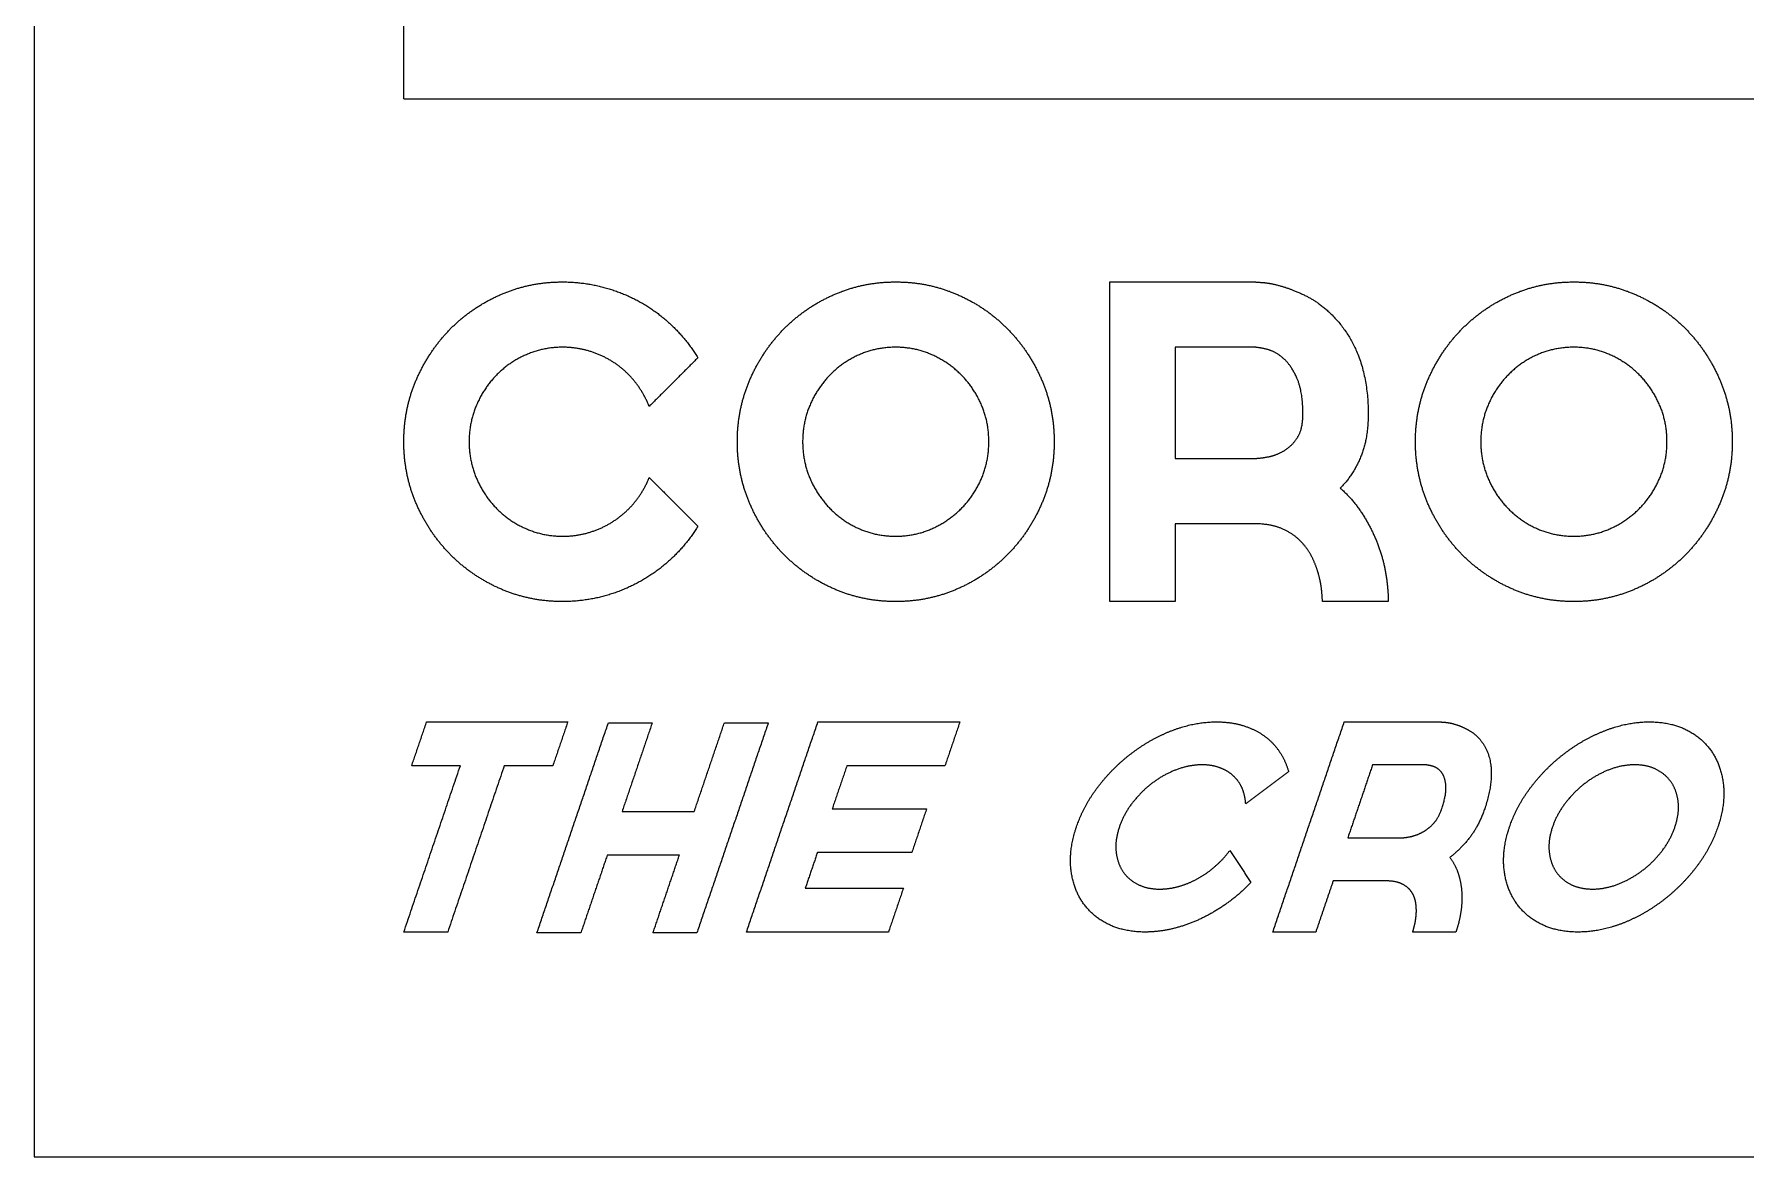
# Model space of a CAD drawing. Header units: millimetres. Extents: x 217 to 400, y 411 to 592.
# Drawn here: x 216.6 to 309.2, y 411 to 471.7 of the extents above; entities that cross this region are included whole.
import ezdxf

# ---------------------------------------------------------------- set-up
doc = ezdxf.new("R2010")
doc.units = ezdxf.units.MM
doc.header["$MEASUREMENT"] = 0
doc.layers.add('Default', color=18, linetype='Continuous', true_color=0x000000)

msp = doc.modelspace()

# ---------------------------------------------------------------- linework, layer by layer
at = {"layer": 'Default'}
for points in [[(400.254, 410.972), (400.254, 592.19), (216.633, 592.19), (216.633, 410.972)], [(236.633, 468.208), (236.633, 572.19)], [(236.633, 468.208), (380.254, 468.208)], [(216.633, 410.972), (400.254, 410.972)]]:
    msp.add_lwpolyline(points, dxfattribs=at)
for points in [[(239.149, 455.764), (240.308, 456.943), (241.873, 457.626)], [(241.873, 457.626), (243.438, 458.309), (245.227, 458.309)], [(245.227, 458.309), (246.38, 458.309), (247.463, 458.017)], [(247.463, 458.017), (248.545, 457.724), (249.487, 457.186)], [(257.197, 455.764), (258.357, 456.943), (259.914, 457.626)], [(259.914, 457.626), (261.472, 458.309), (263.252, 458.309)], [(263.252, 458.309), (265.032, 458.309), (266.589, 457.626)], [(266.589, 457.626), (268.146, 456.943), (269.306, 455.764)], [(274.832, 441.014), (274.832, 449.662), (274.832, 458.309)], [(274.832, 458.309), (278.735, 458.309), (282.639, 458.309)], [(282.639, 458.309), (282.733, 458.309), (283.158, 458.274)], [(283.158, 458.274), (283.582, 458.239), (284.183, 458.062)], [(284.183, 458.062), (284.784, 457.886), (285.492, 457.533)], [(285.492, 457.533), (286.2, 457.18), (286.86, 456.521)], [(293.892, 455.764), (295.052, 456.943), (296.609, 457.626)], [(296.609, 457.626), (298.166, 458.309), (299.946, 458.309)], [(299.946, 458.309), (301.726, 458.309), (303.284, 457.626)], [(303.284, 457.626), (304.841, 456.943), (306.001, 455.764)], [(249.487, 457.186), (250.429, 456.648), (251.205, 455.887)], [(237.311, 453.019), (237.99, 454.586), (239.149, 455.764)], [(251.205, 455.887), (251.982, 455.126), (252.547, 454.21)], [(255.359, 453.019), (256.038, 454.586), (257.197, 455.764)], [(269.306, 455.764), (270.466, 454.586), (271.145, 453.019)], [(286.86, 456.521), (288.818, 454.568), (288.818, 451.156)], [(292.053, 453.019), (292.733, 454.586), (293.892, 455.764)], [(306.001, 455.764), (307.16, 454.586), (307.839, 453.019)], [(245.227, 454.775), (244.191, 454.775), (243.262, 454.373)], [(246.757, 454.539), (246.028, 454.775), (245.227, 454.775)], [(263.252, 454.775), (262.198, 454.775), (261.284, 454.373)], [(265.197, 454.373), (264.283, 454.775), (263.252, 454.775)], [(282.631, 454.775), (280.498, 454.775), (278.366, 454.775)], [(278.366, 454.775), (278.366, 451.767), (278.366, 448.759)], [(283.317, 454.668), (282.867, 454.775), (282.631, 454.775)], [(299.946, 454.775), (298.893, 454.775), (297.978, 454.373)], [(301.892, 454.373), (300.978, 454.775), (299.946, 454.775)], [(243.262, 454.373), (242.332, 453.97), (241.65, 453.272)], [(248.099, 453.88), (247.487, 454.304), (246.757, 454.539)], [(249.17, 452.868), (248.711, 453.457), (248.099, 453.88)], [(252.547, 454.21), (251.229, 452.892), (249.911, 451.573)], [(261.284, 454.373), (260.37, 453.97), (259.69, 453.272)], [(266.802, 453.272), (266.11, 453.97), (265.197, 454.373)], [(284.206, 454.193), (283.767, 454.561), (283.317, 454.668)], [(284.964, 453.099), (284.644, 453.824), (284.206, 454.193)], [(297.978, 454.373), (297.064, 453.97), (296.385, 453.272)], [(303.496, 453.272), (302.805, 453.97), (301.892, 454.373)], [(236.633, 449.662), (236.633, 451.452), (237.311, 453.019)], [(241.65, 453.272), (240.967, 452.573), (240.567, 451.65)], [(254.68, 449.662), (254.68, 451.452), (255.359, 453.019)], [(259.69, 453.272), (259.01, 452.573), (258.612, 451.65)], [(267.891, 451.65), (267.493, 452.573), (266.802, 453.272)], [(271.145, 453.019), (271.824, 451.452), (271.824, 449.662)], [(285.284, 451.137), (285.284, 452.373), (284.964, 453.099)], [(291.374, 449.662), (291.374, 451.452), (292.053, 453.019)], [(296.385, 453.272), (295.705, 452.573), (295.307, 451.65)], [(304.586, 451.65), (304.188, 452.573), (303.496, 453.272)], [(307.839, 453.019), (308.519, 451.452), (308.519, 449.662)], [(249.911, 451.573), (249.629, 452.279), (249.17, 452.868)], [(240.567, 451.65), (240.167, 450.727), (240.167, 449.662)], [(258.612, 451.65), (258.214, 450.727), (258.214, 449.662)], [(268.29, 449.662), (268.29, 450.727), (267.891, 451.65)], [(284.988, 449.889), (285.284, 450.353), (285.284, 451.137)], [(288.818, 451.156), (288.818, 449.814), (288.405, 448.826)], [(295.307, 451.65), (294.908, 450.727), (294.908, 449.662)], [(304.984, 449.662), (304.984, 450.727), (304.586, 451.65)], [(237.311, 446.304), (236.633, 447.871), (236.633, 449.662)], [(240.167, 449.662), (240.167, 448.596), (240.567, 447.673)], [(255.359, 446.304), (254.68, 447.871), (254.68, 449.662)], [(258.214, 449.662), (258.214, 448.596), (258.612, 447.673)], [(267.891, 447.673), (268.29, 448.596), (268.29, 449.662)], [(271.824, 449.662), (271.824, 447.871), (271.145, 446.304)], [(284.265, 449.176), (284.691, 449.426), (284.988, 449.889)], [(292.053, 446.304), (291.374, 447.871), (291.374, 449.662)], [(294.908, 449.662), (294.908, 448.596), (295.307, 447.673)], [(304.586, 447.673), (304.984, 448.596), (304.984, 449.662)], [(308.519, 449.662), (308.519, 447.871), (307.839, 446.304)], [(278.366, 448.759), (280.51, 448.759), (282.654, 448.759)], [(282.654, 448.759), (282.938, 448.759), (283.388, 448.843)], [(283.388, 448.843), (283.838, 448.926), (284.265, 449.176)], [(288.405, 448.826), (287.992, 447.838), (287.308, 447.156)], [(240.567, 447.673), (240.967, 446.75), (241.65, 446.052)], [(249.17, 446.443), (249.629, 447.019), (249.911, 447.725)], [(249.911, 447.725), (251.229, 446.408), (252.547, 445.09)], [(258.612, 447.673), (259.01, 446.75), (259.69, 446.052)], [(266.802, 446.052), (267.493, 446.75), (267.891, 447.673)], [(295.307, 447.673), (295.705, 446.75), (296.385, 446.052)], [(303.496, 446.052), (304.188, 446.75), (304.586, 447.673)], [(248.099, 445.443), (248.711, 445.867), (249.17, 446.443)], [(287.308, 447.156), (287.992, 446.544), (288.487, 445.779)], [(239.149, 443.559), (237.99, 444.738), (237.311, 446.304)], [(241.65, 446.052), (242.332, 445.353), (243.262, 444.951)], [(257.197, 443.559), (256.038, 444.738), (255.359, 446.304)], [(259.69, 446.052), (260.37, 445.353), (261.284, 444.951)], [(265.197, 444.951), (266.11, 445.353), (266.802, 446.052)], [(271.145, 446.304), (270.466, 444.738), (269.306, 443.559)], [(288.487, 445.779), (288.982, 445.015), (289.3, 444.203)], [(293.892, 443.559), (292.733, 444.738), (292.053, 446.304)], [(296.385, 446.052), (297.064, 445.353), (297.978, 444.951)], [(301.892, 444.951), (302.805, 445.353), (303.496, 446.052)], [(307.839, 446.304), (307.16, 444.738), (306.001, 443.559)], [(243.262, 444.951), (244.191, 444.549), (245.227, 444.549)], [(245.227, 444.549), (246.028, 444.549), (246.757, 444.784)], [(246.757, 444.784), (247.487, 445.019), (248.099, 445.443)], [(252.547, 445.09), (251.982, 444.174), (251.205, 443.425)], [(261.284, 444.951), (262.198, 444.549), (263.252, 444.549)], [(263.252, 444.549), (264.283, 444.549), (265.197, 444.951)], [(282.637, 445.225), (280.501, 445.225), (278.366, 445.225)], [(278.366, 445.225), (278.366, 443.12), (278.366, 441.014)], [(284.123, 444.968), (283.509, 445.225), (282.637, 445.225)], [(285.149, 444.289), (284.736, 444.711), (284.123, 444.968)], [(297.978, 444.951), (298.893, 444.549), (299.946, 444.549)], [(299.946, 444.549), (300.978, 444.549), (301.892, 444.951)], [(285.798, 443.377), (285.562, 443.868), (285.149, 444.289)], [(289.3, 444.203), (289.618, 443.391), (289.759, 442.568)], [(241.873, 441.698), (240.308, 442.381), (239.149, 443.559)], [(251.205, 443.425), (250.429, 442.676), (249.487, 442.138)], [(259.914, 441.698), (258.357, 442.381), (257.197, 443.559)], [(269.306, 443.559), (268.146, 442.381), (266.589, 441.698)], [(286.151, 442.418), (286.033, 442.886), (285.798, 443.377)], [(296.609, 441.698), (295.052, 442.381), (293.892, 443.559)], [(306.001, 443.559), (304.841, 442.381), (303.284, 441.698)], [(249.487, 442.138), (248.545, 441.6), (247.463, 441.307)], [(286.305, 441.564), (286.269, 441.95), (286.151, 442.418)], [(289.759, 442.568), (289.901, 441.744), (289.901, 441.014)], [(245.227, 441.014), (243.438, 441.014), (241.873, 441.698)], [(247.463, 441.307), (246.38, 441.014), (245.227, 441.014)], [(263.252, 441.014), (261.472, 441.014), (259.914, 441.698)], [(266.589, 441.698), (265.032, 441.014), (263.252, 441.014)], [(278.366, 441.014), (276.599, 441.014), (274.832, 441.014)], [(286.34, 441.014), (286.34, 441.178), (286.305, 441.564)], [(288.134, 441.014), (287.237, 441.014), (286.34, 441.014)], [(289.901, 441.014), (289.017, 441.014), (288.134, 441.014)], [(299.946, 441.014), (298.166, 441.014), (296.609, 441.698)], [(303.284, 441.698), (301.726, 441.014), (299.946, 441.014)], [(237.06, 432.131), (237.463, 433.317), (237.867, 434.504)], [(237.867, 434.504), (241.685, 434.504), (245.503, 434.504)], [(243.835, 423.082), (245.768, 428.768), (247.7, 434.455)], [(245.503, 434.504), (245.1, 433.317), (244.696, 432.131)], [(247.7, 434.455), (248.887, 434.455), (250.074, 434.455)], [(250.074, 434.455), (249.259, 432.057), (248.444, 429.658)], [(252.35, 429.658), (253.165, 432.057), (253.98, 434.455)], [(256.353, 434.455), (254.421, 428.768), (252.488, 423.082)], [(253.98, 434.455), (255.167, 434.455), (256.353, 434.455)], [(255.175, 423.132), (257.108, 428.818), (259.04, 434.504)], [(259.04, 434.504), (262.881, 434.504), (266.722, 434.504)], [(266.722, 434.504), (266.319, 433.317), (265.916, 432.131)], [(278.255, 434.055), (279.437, 434.504), (280.613, 434.504)], [(280.613, 434.504), (281.371, 434.504), (282.018, 434.312)], [(283.656, 423.132), (285.589, 428.818), (287.521, 434.504)], [(287.521, 434.504), (290.088, 434.504), (292.655, 434.504)], [(292.655, 434.504), (292.717, 434.504), (292.988, 434.481)], [(292.988, 434.481), (293.259, 434.458), (293.615, 434.342)], [(301.689, 434.055), (302.866, 434.504), (304.036, 434.504)], [(304.036, 434.504), (305.207, 434.504), (306.078, 434.055)], [(276.047, 432.831), (277.073, 433.606), (278.255, 434.055)], [(282.018, 434.312), (282.664, 434.119), (283.163, 433.765)], [(283.163, 433.765), (283.662, 433.412), (284.003, 432.911)], [(293.615, 434.342), (293.971, 434.226), (294.357, 433.994)], [(294.357, 433.994), (294.744, 433.762), (295.031, 433.328)], [(299.486, 432.831), (300.512, 433.606), (301.689, 434.055)], [(306.078, 434.055), (306.949, 433.606), (307.448, 432.831)], [(274.226, 431.026), (275.022, 432.056), (276.047, 432.831)], [(284.003, 432.911), (284.344, 432.411), (284.51, 431.809)], [(295.031, 433.328), (295.881, 432.044), (295.12, 429.801)], [(297.663, 431.026), (298.46, 432.056), (299.486, 432.831)], [(307.448, 432.831), (307.948, 432.056), (308.044, 431.026)], [(236.633, 423.132), (238.162, 427.631), (239.692, 432.131)], [(239.692, 432.131), (238.376, 432.131), (237.06, 432.131)], [(242.065, 432.131), (240.536, 427.631), (239.006, 423.132)], [(244.696, 432.131), (243.381, 432.131), (242.065, 432.131)], [(260.607, 432.131), (260.212, 430.969), (259.817, 429.807)], [(265.916, 432.131), (263.261, 432.131), (260.607, 432.131)], [(278.441, 431.916), (277.739, 431.651), (277.134, 431.192)], [(279.823, 432.18), (279.142, 432.18), (278.441, 431.916)], [(280.776, 432.025), (280.349, 432.18), (279.823, 432.18)], [(281.512, 431.592), (281.204, 431.87), (280.776, 432.025)], [(281.989, 430.926), (281.819, 431.313), (281.512, 431.592)], [(284.51, 431.809), (283.349, 430.942), (282.187, 430.075)], [(289.055, 432.18), (288.383, 430.202), (287.71, 428.224)], [(291.859, 432.18), (290.457, 432.18), (289.055, 432.18)], [(292.287, 432.11), (292.015, 432.18), (291.859, 432.18)], [(292.765, 431.797), (292.558, 432.04), (292.287, 432.11)], [(293.019, 431.078), (292.971, 431.555), (292.765, 431.797)], [(301.862, 431.916), (301.171, 431.651), (300.568, 431.192)], [(303.246, 432.18), (302.553, 432.18), (301.862, 431.916)], [(304.435, 431.916), (303.924, 432.18), (303.246, 432.18)], [(305.244, 431.192), (304.945, 431.651), (304.435, 431.916)], [(273.029, 428.818), (273.429, 429.995), (274.226, 431.026)], [(277.134, 431.192), (276.53, 430.732), (276.06, 430.125)], [(282.187, 430.075), (282.159, 430.539), (281.989, 430.926)], [(292.791, 429.788), (293.068, 430.601), (293.019, 431.078)], [(296.466, 428.818), (296.866, 429.995), (297.663, 431.026)], [(300.568, 431.192), (299.965, 430.732), (299.496, 430.125)], [(305.598, 430.125), (305.543, 430.732), (305.244, 431.192)], [(308.044, 431.026), (308.14, 429.995), (307.74, 428.818)], [(259.817, 429.807), (262.371, 429.807), (264.924, 429.807)], [(264.924, 429.807), (264.521, 428.62), (264.118, 427.433)], [(276.06, 430.125), (275.591, 429.519), (275.353, 428.818)], [(292.317, 428.967), (292.616, 429.272), (292.791, 429.788)], [(295.12, 429.801), (294.819, 428.918), (294.327, 428.269)], [(299.496, 430.125), (299.028, 429.519), (298.79, 428.818)], [(305.416, 428.818), (305.654, 429.519), (305.598, 430.125)], [(248.444, 429.658), (250.397, 429.658), (252.35, 429.658)], [(272.725, 426.61), (272.629, 427.64), (273.029, 428.818)], [(275.353, 428.818), (275.115, 428.117), (275.172, 427.51)], [(291.683, 428.498), (292.019, 428.663), (292.317, 428.967)], [(296.163, 426.61), (296.066, 427.64), (296.466, 428.818)], [(298.79, 428.818), (298.552, 428.117), (298.608, 427.51)], [(304.71, 427.51), (305.178, 428.117), (305.416, 428.818)], [(307.74, 428.818), (307.34, 427.64), (306.543, 426.61)], [(287.71, 428.224), (289.12, 428.224), (290.53, 428.224)], [(290.53, 428.224), (290.717, 428.224), (291.032, 428.279)], [(291.032, 428.279), (291.347, 428.334), (291.683, 428.498)], [(294.327, 428.269), (293.835, 427.619), (293.232, 427.17)], [(247.637, 427.285), (246.923, 425.184), (246.208, 423.082)], [(251.543, 427.285), (249.59, 427.285), (247.637, 427.285)], [(250.115, 423.082), (250.829, 425.184), (251.543, 427.285)], [(259.01, 427.433), (258.683, 426.469), (258.355, 425.505)], [(264.118, 427.433), (261.564, 427.433), (259.01, 427.433)], [(275.172, 427.51), (275.228, 426.903), (275.521, 426.444)], [(280.554, 426.701), (280.984, 427.08), (281.327, 427.545)], [(281.327, 427.545), (281.9, 426.678), (282.472, 425.812)], [(293.232, 427.17), (293.545, 426.767), (293.7, 426.265)], [(298.608, 427.51), (298.663, 426.903), (298.954, 426.444)], [(303.631, 426.444), (304.242, 426.903), (304.71, 427.51)], [(273.32, 424.805), (272.821, 425.58), (272.725, 426.61)], [(275.521, 426.444), (275.814, 425.985), (276.335, 425.72)], [(278.596, 425.61), (279.129, 425.765), (279.626, 426.043)], [(279.626, 426.043), (280.124, 426.322), (280.554, 426.701)], [(293.7, 426.265), (293.855, 425.762), (293.883, 425.228)], [(296.758, 424.805), (296.259, 425.58), (296.163, 426.61)], [(298.954, 426.444), (299.245, 425.985), (299.756, 425.72)], [(302.329, 425.72), (303.02, 425.985), (303.631, 426.444)], [(306.543, 426.61), (305.747, 425.58), (304.721, 424.805)], [(258.355, 425.505), (261.009, 425.505), (263.664, 425.505)], [(263.664, 425.505), (263.26, 424.318), (262.857, 423.132)], [(276.335, 425.72), (276.856, 425.456), (277.538, 425.456)], [(277.538, 425.456), (278.064, 425.456), (278.596, 425.61)], [(282.472, 425.812), (281.896, 425.209), (281.218, 424.717)], [(286.921, 425.901), (286.45, 424.516), (285.98, 423.132)], [(289.729, 425.901), (288.325, 425.901), (286.921, 425.901)], [(290.649, 425.731), (290.303, 425.901), (289.729, 425.901)], [(291.172, 425.285), (290.995, 425.562), (290.649, 425.731)], [(291.395, 424.685), (291.349, 425.008), (291.172, 425.285)], [(293.883, 425.228), (293.911, 424.695), (293.819, 424.153)], [(299.756, 425.72), (300.267, 425.456), (300.96, 425.456)], [(300.96, 425.456), (301.639, 425.456), (302.329, 425.72)], [(274.695, 423.581), (273.819, 424.03), (273.32, 424.805)], [(281.218, 424.717), (280.54, 424.224), (279.8, 423.87)], [(291.413, 424.054), (291.44, 424.362), (291.395, 424.685)], [(298.129, 423.581), (297.257, 424.03), (296.758, 424.805)], [(304.721, 424.805), (303.695, 424.03), (302.518, 423.581)], [(276.748, 423.132), (275.572, 423.132), (274.695, 423.581)], [(278.283, 423.324), (277.506, 423.132), (276.748, 423.132)], [(279.8, 423.87), (279.061, 423.516), (278.283, 423.324)], [(291.223, 423.132), (291.26, 423.239), (291.323, 423.493)], [(291.323, 423.493), (291.386, 423.747), (291.413, 424.054)], [(293.819, 424.153), (293.728, 423.611), (293.565, 423.132)], [(300.171, 423.132), (299, 423.132), (298.129, 423.581)], [(302.518, 423.581), (301.341, 423.132), (300.171, 423.132)], [(239.006, 423.132), (237.82, 423.132), (236.633, 423.132)], [(246.208, 423.082), (245.022, 423.082), (243.835, 423.082)], [(252.488, 423.082), (251.301, 423.082), (250.115, 423.082)], [(262.857, 423.132), (259.016, 423.132), (255.175, 423.132)], [(285.98, 423.132), (284.818, 423.132), (283.656, 423.132)], [(292.403, 423.132), (291.813, 423.132), (291.223, 423.132)], [(293.565, 423.132), (292.984, 423.132), (292.403, 423.132)]]:
    msp.add_open_spline(points, degree=2, dxfattribs=at)

doc.saveas('drawing.dxf')
